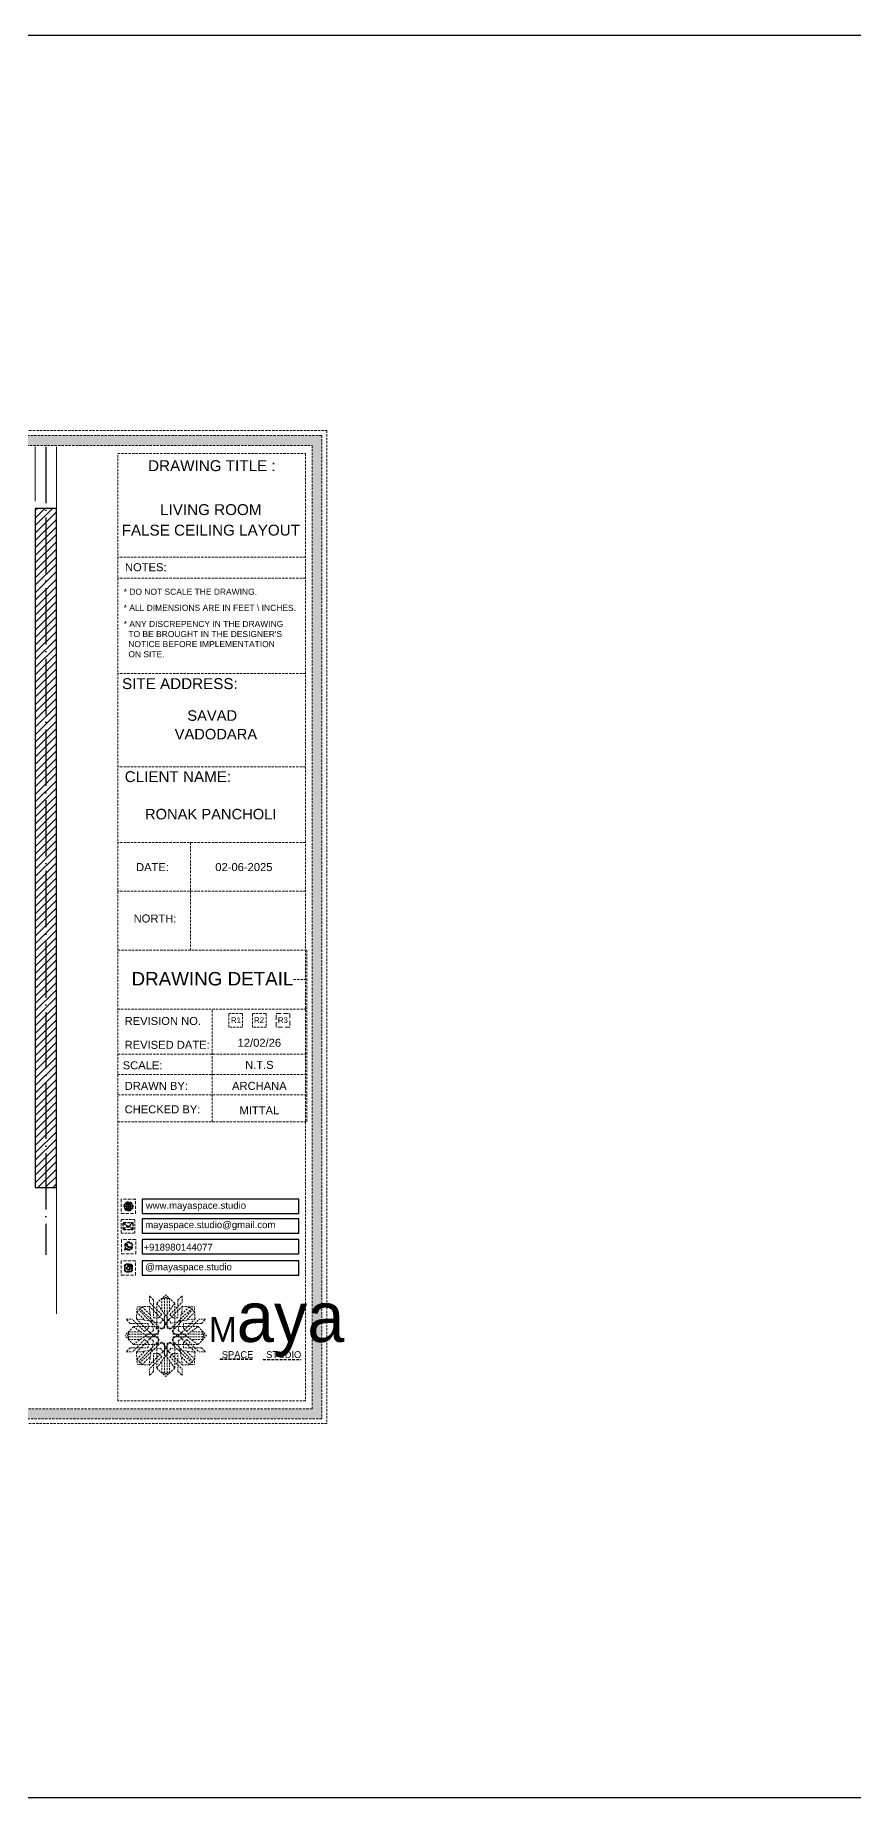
# Model space of a CAD drawing. Header units: millimetres. Extents: x 35877 to 3066687, y -650199 to -40525.
# Drawn here: x 148676 to 149025, y -180805 to -180054 of the extents above; entities that cross this region are included whole.
import ezdxf
from ezdxf.enums import TextEntityAlignment as Align

# ---------------------------------------------------------------- set-up
doc = ezdxf.new("R2010")
doc.units = ezdxf.units.MM
doc.header["$MEASUREMENT"] = 0
doc.linetypes.add('ACAD_ISO04W100', pattern=[30, 24, -3, 0, -3])
doc.linetypes.add('DASHEDX2', pattern=[1.5, 1, -0.5])
for name, color, linetype, lineweight in [('Dimension', 10, 'DASHEDX2', 20), ('FURNITURE', 32, 'Continuous', 9), ('GROUND FLOOR', 7, 'Continuous', 9), ('GROUND FLOOR  ( HATCH )', 251, 'Continuous', 9), ('NAME PLATE', 7, 'Continuous', 25), ('X_PLOT', 1, 'Continuous', 9)]:
    doc.layers.add(name, color=color, linetype=linetype, lineweight=lineweight)
doc.styles.add('Arial', font='arial.ttf')
doc.styles.get("Standard").update_dxf_attribs({"font": 'arial.ttf', "height": 6})

# ---------------------------------------------------------------- blocks, each defined once
blk = doc.blocks.new('FSFSF')
at = {"color": 42, "lineweight": 5, "true_color": 0xe0ac11}
for p, q in [((28600.03, 143.51), (28600.03, 140.16)), ((28602.15, 141.41), (28600.03, 143.51)), ((28606.47, 133.76), (28600.03, 140.16)), ((28602.15, 141.41), (28602.15, 131.95)), ((28603.86, 139.69), (28608.58, 144.08)), ((28603.86, 126.58), (28603.86, 139.69)), ((28603.86, 139.69), (28608.58, 133.02)), ((28607.9, 142.22), (28606.58, 142.22)), ((28606.58, 142.22), (28606.58, 135.84)), ((28607.9, 142.22), (28608.58, 142.85)), ((28607.9, 142.22), (28607.9, 126.58)), ((28613.31, 139.69), (28608.58, 144.08)), ((28609.27, 142.22), (28608.59, 142.85)), ((28613.31, 139.69), (28608.59, 133.02)), ((28609.27, 142.22), (28609.27, 126.58)), ((28609.27, 142.22), (28610.59, 142.22)), ((28610.59, 142.22), (28610.59, 135.84)), ((28610.7, 133.76), (28617.14, 140.16)), ((28613.31, 126.58), (28613.31, 139.69)), ((28615.02, 141.41), (28617.14, 143.51)), ((28615.02, 141.41), (28615.02, 131.95)), ((28617.14, 143.51), (28617.14, 140.16)), ((28587.73, 131.22), (28591.08, 131.22)), ((28589.84, 129.1), (28587.73, 131.22)), ((28597.49, 124.78), (28591.08, 131.22)), ((28593.19, 131.45), (28593.54, 137.71)), ((28593.19, 131.45), (28601.69, 122.67)), ((28601.25, 130.22), (28593.19, 131.45)), ((28593.39, 135), (28594.56, 136.12)), ((28593.39, 135), (28597.6, 130.78)), ((28599.8, 138.06), (28593.54, 137.71)), ((28595.12, 136.69), (28594.53, 136.69)), ((28594.56, 136.12), (28594.56, 136.71)), ((28605.17, 124.98), (28594.56, 136.12)), ((28596.24, 137.86), (28595.12, 136.69)), ((28606.27, 126.08), (28595.12, 136.69)), ((28596.24, 137.86), (28600.47, 133.65)), ((28601.03, 130), (28599.8, 138.06)), ((28599.8, 138.05), (28608.58, 129.56)), ((28605.86, 129.18), (28601.03, 130)), ((28602.07, 125.39), (28601.25, 130.22)), ((28604.75, 131.95), (28602.15, 131.95)), ((28606.47, 133.76), (28604.75, 131.95)), ((28605.86, 129.18), (28608.58, 133.02)), ((28617.37, 138.05), (28608.59, 129.56)), ((28611.31, 129.18), (28608.59, 133.02)), ((28610.7, 133.76), (28612.42, 131.95)), ((28610.9, 126.08), (28622.05, 136.69)), ((28611.31, 129.18), (28616.14, 130)), ((28612.02, 124.98), (28622.62, 136.12)), ((28612.42, 131.95), (28615.02, 131.95)), ((28615.12, 125.39), (28615.94, 130.22)), ((28623.99, 131.45), (28615.5, 122.67)), ((28615.94, 130.22), (28624, 131.45)), ((28616.14, 130), (28617.37, 138.06)), ((28620.93, 137.86), (28616.7, 133.65)), ((28617.37, 138.06), (28623.63, 137.71)), ((28623.8, 135), (28619.59, 130.78)), ((28619.7, 124.78), (28626.1, 131.22)), ((28620.93, 137.86), (28622.05, 136.69)), ((28622.05, 136.69), (28622.64, 136.69)), ((28622.62, 136.12), (28622.62, 136.71)), ((28623.8, 135), (28622.62, 136.12)), ((28624, 131.45), (28623.65, 137.71)), ((28629.45, 131.22), (28626.1, 131.22)), ((28627.34, 129.1), (28629.45, 131.22)), ((28591.56, 127.39), (28587.17, 122.66)), ((28591.56, 117.94), (28587.17, 122.66)), ((28589.03, 123.35), (28588.4, 122.67)), ((28589.03, 121.98), (28588.4, 122.65)), ((28589.03, 123.35), (28589.03, 124.67)), ((28589.03, 124.67), (28595.4, 124.67)), ((28589.03, 123.35), (28604.66, 123.35)), ((28589.03, 121.98), (28604.66, 121.98)), ((28589.03, 121.98), (28589.03, 120.66)), ((28589.03, 120.66), (28595.4, 120.66)), ((28589.84, 129.1), (28599.29, 129.1)), ((28597.49, 120.54), (28591.08, 114.11)), ((28604.66, 127.39), (28591.56, 127.39)), ((28591.56, 127.39), (28598.23, 122.67)), ((28591.56, 117.94), (28598.23, 122.65)), ((28593.19, 113.88), (28601.69, 122.65)), ((28597.49, 124.78), (28599.29, 126.5)), ((28597.49, 120.54), (28599.29, 118.83)), ((28602.07, 125.39), (28598.23, 122.67)), ((28602.07, 119.94), (28598.23, 122.65)), ((28599.29, 126.5), (28599.29, 129.1)), ((28602.33, 123.35), (28601.69, 122.67)), ((28602.33, 121.98), (28601.69, 122.65)), ((28602.33, 123.35), (28602.97, 122.67)), ((28602.33, 121.98), (28602.97, 122.65)), ((28605.17, 124.98), (28602.97, 122.67)), ((28605.17, 120.35), (28602.97, 122.65)), ((28603.68, 126.54), (28603.68, 127.39)), ((28604.66, 126.54), (28603.68, 126.54)), ((28604.71, 127.57), (28603.86, 127.57)), ((28607.9, 126.58), (28603.86, 126.58)), ((28604.66, 123.35), (28604.66, 127.39)), ((28604.66, 121.98), (28604.66, 117.94)), ((28604.7, 126.58), (28604.71, 127.57)), ((28606.27, 126.08), (28608.58, 128.27)), ((28607.9, 128.92), (28608.58, 129.56)), ((28607.9, 128.92), (28608.58, 128.27)), ((28609.27, 128.92), (28608.59, 129.56)), ((28609.27, 128.92), (28608.59, 128.27)), ((28610.9, 126.08), (28608.59, 128.27)), ((28609.27, 126.58), (28613.31, 126.58)), ((28612.02, 124.98), (28614.21, 122.67)), ((28612.02, 120.35), (28614.21, 122.65)), ((28612.46, 126.58), (28612.46, 127.57)), ((28612.46, 127.57), (28613.31, 127.57)), ((28612.52, 123.35), (28612.52, 127.39)), ((28612.52, 127.39), (28625.63, 127.39)), ((28612.52, 126.54), (28613.51, 126.54)), ((28628.16, 123.35), (28612.52, 123.35)), ((28612.52, 121.98), (28612.52, 117.94)), ((28628.16, 121.98), (28612.52, 121.98)), ((28613.51, 126.54), (28613.51, 127.39)), ((28614.85, 123.35), (28614.21, 122.67)), ((28614.85, 121.98), (28614.21, 122.65)), ((28614.85, 123.35), (28615.5, 122.67)), ((28614.85, 121.98), (28615.5, 122.65)), ((28615.12, 125.39), (28618.96, 122.67)), ((28615.12, 119.94), (28618.96, 122.65)), ((28623.99, 113.88), (28615.5, 122.65)), ((28627.34, 129.1), (28617.89, 129.1)), ((28617.89, 126.5), (28617.89, 129.1)), ((28619.7, 124.78), (28617.89, 126.5)), ((28619.7, 120.54), (28617.89, 118.83)), ((28625.63, 127.39), (28618.96, 122.67)), ((28625.63, 117.94), (28618.96, 122.65)), ((28619.7, 120.54), (28626.1, 114.11)), ((28628.16, 124.67), (28621.78, 124.67)), ((28628.16, 120.66), (28621.78, 120.66)), ((28625.63, 127.39), (28630.02, 122.66)), ((28625.63, 117.94), (28630.02, 122.66)), ((28628.16, 123.35), (28628.16, 124.67)), ((28628.16, 123.35), (28628.78, 122.67)), ((28628.16, 121.98), (28628.78, 122.65)), ((28628.16, 121.98), (28628.16, 120.66)), ((28589.84, 116.23), (28587.73, 114.11)), ((28587.73, 114.11), (28591.08, 114.11)), ((28589.84, 116.23), (28599.29, 116.23)), ((28604.66, 117.94), (28591.56, 117.94)), ((28601.25, 115.1), (28593.19, 113.87)), ((28593.19, 113.87), (28593.54, 107.62)), ((28593.39, 110.32), (28597.6, 114.55)), ((28605.17, 120.35), (28594.56, 109.2)), ((28606.27, 119.15), (28595.12, 108.54)), ((28596.24, 107.37), (28600.47, 111.58)), ((28599.29, 118.83), (28599.29, 116.23)), ((28599.8, 107.17), (28608.58, 115.67)), ((28601.03, 115.23), (28599.8, 107.17)), ((28606.47, 111.47), (28600.03, 105.07)), ((28605.86, 116.05), (28601.03, 115.23)), ((28602.07, 119.94), (28601.25, 115.1)), ((28602.15, 103.82), (28602.15, 113.27)), ((28604.75, 113.27), (28602.15, 113.27)), ((28604.66, 118.78), (28603.68, 118.78)), ((28603.68, 118.78), (28603.68, 117.94)), ((28607.9, 118.65), (28603.86, 118.65)), ((28603.86, 118.65), (28603.86, 105.54)), ((28604.71, 117.66), (28603.86, 117.66)), ((28603.86, 105.54), (28608.58, 112.21)), ((28604.7, 118.65), (28604.71, 117.66)), ((28606.47, 111.47), (28604.75, 113.27)), ((28605.86, 116.05), (28608.58, 112.21)), ((28606.27, 119.15), (28608.58, 116.96)), ((28607.9, 103.01), (28607.9, 118.65)), ((28607.9, 116.31), (28608.58, 116.96)), ((28607.9, 116.31), (28608.58, 115.67)), ((28610.9, 119.15), (28608.59, 116.96)), ((28609.27, 116.31), (28608.59, 116.96)), ((28609.27, 116.31), (28608.59, 115.67)), ((28611.31, 116.05), (28608.59, 112.21)), ((28617.37, 107.17), (28608.59, 115.67)), ((28613.31, 105.54), (28608.59, 112.21)), ((28609.27, 118.65), (28613.31, 118.65)), ((28609.27, 103.01), (28609.27, 118.65)), ((28610.7, 111.47), (28612.42, 113.27)), ((28610.7, 111.47), (28617.14, 105.07)), ((28610.9, 119.15), (28622.05, 108.54)), ((28611.31, 116.05), (28616.14, 115.23)), ((28612.02, 120.35), (28622.62, 109.2)), ((28612.42, 113.27), (28615.02, 113.27)), ((28612.46, 118.65), (28612.46, 117.66)), ((28612.46, 117.66), (28613.31, 117.66)), ((28612.52, 118.78), (28613.51, 118.78)), ((28612.52, 117.94), (28625.63, 117.94)), ((28613.31, 118.65), (28613.31, 105.54)), ((28613.51, 118.78), (28613.51, 117.94)), ((28615.02, 103.82), (28615.02, 113.27)), ((28615.12, 119.94), (28615.94, 115.1)), ((28615.94, 115.1), (28624, 113.87)), ((28616.14, 115.23), (28617.37, 107.17)), ((28620.93, 107.37), (28616.7, 111.58)), ((28617.89, 118.83), (28617.89, 116.23)), ((28627.34, 116.23), (28617.89, 116.23)), ((28623.8, 110.32), (28619.59, 114.55)), ((28624, 113.87), (28623.65, 107.62)), ((28629.45, 114.11), (28626.1, 114.11)), ((28627.34, 116.23), (28629.45, 114.11)), ((28593.39, 110.32), (28594.56, 109.2)), ((28599.8, 107.17), (28593.54, 107.52)), ((28595.12, 108.54), (28594.53, 108.54)), ((28594.56, 109.2), (28594.56, 108.61)), ((28596.24, 107.37), (28595.12, 108.54)), ((28600.03, 101.71), (28600.03, 105.07)), ((28602.15, 103.82), (28600.03, 101.71)), ((28603.86, 105.54), (28608.58, 101.15)), ((28606.58, 103.01), (28606.58, 109.38)), ((28607.9, 103.01), (28606.58, 103.01)), ((28607.9, 103.01), (28608.58, 102.38)), ((28613.31, 105.54), (28608.58, 101.15)), ((28609.27, 103.01), (28608.59, 102.38)), ((28609.27, 103.01), (28610.59, 103.01)), ((28610.59, 103.01), (28610.59, 109.38)), ((28615.02, 103.82), (28617.14, 101.71)), ((28617.14, 101.71), (28617.14, 105.07)), ((28617.37, 107.17), (28623.63, 107.52)), ((28620.93, 107.37), (28622.05, 108.54)), ((28622.05, 108.54), (28622.64, 108.54)), ((28623.8, 110.32), (28622.62, 109.2)), ((28622.62, 109.2), (28622.62, 108.61))]:
    blk.add_line(p, q, dxfattribs=at)
blk = doc.blocks.new('hgwg')
at = {"layer": 'Dimension', "true_color": 0xd39e00}
h = blk.add_hatch(color=42, dxfattribs=at)
h.dxf.hatch_style = 1
h.paths.add_polyline_path([(27505.71, 45.05), (27494.27, 45.05), (27494.27, 44.9), (27505.71, 44.9)])
h = blk.add_hatch(color=42, dxfattribs=at)
h.dxf.hatch_style = 1
h.paths.add_polyline_path([(27523.3, 44.9), (27509.68, 44.9), (27509.68, 44.75), (27523.3, 44.75)])
at = {"layer": 'Dimension', "color": 42, "true_color": 0xd39e00}
for p, q in [((27494.27, 45.05), (27505.71, 45.05)), ((27494.27, 44.9), (27494.27, 45.05)), ((27494.27, 44.9), (27505.71, 44.9)), ((27505.71, 45.05), (27505.71, 44.9)), ((27509.68, 44.9), (27523.3, 44.9)), ((27509.68, 44.9), (27509.68, 44.75)), ((27509.68, 44.75), (27523.3, 44.75)), ((27523.3, 44.75), (27523.3, 44.9))]:
    blk.add_line(p, q, dxfattribs=at)
at = {"layer": 'Dimension', "color": 42, "true_color": 0xd39e00, "attachment_point": 1}
for s, width, insert, char_height in [('{\\fCinzel|b0|i0|c0|p2;\\H1.5x;M\\fAmsterdam One|b0|i0|c0|p2;\\H2x;aya}', 85.3277, (27490.17, 69.17), 6), ('{\\fCinzel|b0|i0|c0|p0;SPACE     STUDIO}', 66.129, (27494.83, 47.86), 2.5)]:
    blk.add_mtext_dynamic_manual_height_columns(s, width=width, gutter_width=30, heights=[0], dxfattribs=dict(at, insert=insert, char_height=char_height))
blk = doc.blocks.new('aggerg')
at = {"layer": 'Dimension', "color": 42, "true_color": 0xd39e00}
blk.add_lwpolyline([(-1.41, 1.41), (1.41, 1.41), (1.41, -1.41), (-1.41, -1.41)], close=True, dxfattribs=at)
at = {"layer": 'NAME PLATE', "lineweight": 0, "insert": (-0.03, 0.62), "char_height": 1.151, "width": 2.2458, "attachment_point": 2, "style": 'Arial'}
blk.add_mtext('R3', dxfattribs=at)
blk = doc.blocks.new('QEGW4TG')
at = {"layer": 'Dimension', "true_color": 0x000000}
h = blk.add_hatch(color=18, dxfattribs=at)
h.dxf.hatch_style = 1
h.paths.add_polyline_path([(2.69, 1.93, 0.170513), (2.95, 1.97, 0.190337), (3.11, 2.18, 0.316231), (3.07, 2.28), (2.79, 2.37, 0.273721), (2.69, 2.34, 0.040749), (2.63, 2.27, -0.441282), (2.53, 2.25, -0.11828), (2.06, 2.64, -0.441282), (2.07, 2.74, 0.040749), (2.13, 2.81, 0.290083), (2.14, 2.92), (2.01, 3.18, 0.316231), (1.91, 3.2, 0.190337), (1.73, 3, 0.170513), (1.72, 2.74, 0.252784)], flags=0)
h.paths.add_polyline_path([(1.19, 1.98), (1.03, 1.3, 0.550912), (1.11, 1.23), (1.75, 1.39, 6.344125)])
h.paths.add_polyline_path([(1.81, 1.7), (1.4, 1.6), (1.5, 2.03, -9.071339)], flags=16)
h.paths.add_polyline_path([(3.11, 2.16, -0.17811), (2.95, 1.97, -0.170513), (2.69, 1.93, -0.252784), (1.72, 2.74, -0.170513), (1.73, 3, -0.17811), (1.89, 3.19, -0.370089), (2.01, 3.18), (2.14, 2.92, -0.307185), (2.13, 2.8, -0.041087), (2.06, 2.73, 0.321676), (2.05, 2.65, 0.126524), (2.55, 2.24, 0.312216), (2.62, 2.26, -0.041087), (2.68, 2.34, -0.290673), (2.79, 2.37), (3.07, 2.28, -0.370089)], flags=0)
h = blk.add_hatch(color=18, dxfattribs=at)
h.dxf.hatch_style = 1
h.paths.add_polyline_path([(2.79, 2.37, 0.273721), (2.69, 2.34, 0.040749), (2.63, 2.27, -0.441282), (2.53, 2.25, -0.11828), (2.06, 2.64, -0.441282), (2.07, 2.74, 0.040749), (2.13, 2.81, 0.290083), (2.14, 2.92), (2.01, 3.18, 0.316231), (1.91, 3.2, 0.190337), (1.73, 3, 0.170513), (1.72, 2.74, 0.252784), (2.69, 1.93, 0.170513), (2.95, 1.97, 0.190337), (3.11, 2.18, 0.316231), (3.07, 2.28)])
for p, q in [((1.19, 1.98), (1.03, 1.3)), ((1.1, 1.23), (1.75, 1.39)), ((1.5, 2.03), (1.4, 1.6)), ((1.4, 1.6), (1.81, 1.7)), ((2.01, 3.18), (2.14, 2.92)), ((3.07, 2.28), (2.8, 2.36))]:
    blk.add_line(p, q)
blk.add_lwpolyline([(0, 0), (4.68, 0), (4.68, 4.68), (0, 4.68)], close=True)
for centre, radius, start, end in [((1.09, 1.29), 0.0598, 164.84831, 282.14582), ((2.39, 2.56), 1.34, 241.47269, 205.64225), ((2.39, 2.56), 1.04, 235.99618, 210.83325), ((2.09, 2.87), 0.39, 159.7007, 198.40719), ((2.96, 3.23), 1.33, 201.42182, 258.16694), ((2.07, 2.87), 0.364, 118.96853, 159.36483), ((1.94, 3.12), 0.0896, 41.89846, 123.13436), ((2.11, 2.68), 0.066, 135.99317, 224.88915), ((1.67, 3.16), 0.586, 312.46169, 321.87278), ((3.12, 3.42), 1.31, 216.54555, 243.52792), ((2.05, 2.87), 0.104, 320.39235, 28.69706), ((2.57, 2.3), 0.066, 234.24815, 323.14414), ((3.11, 1.94), 0.586, 137.26453, 146.67562), ((2.76, 2.27), 0.104, 70.44024, 138.74495), ((2.75, 2.31), 0.39, 260.73011, 299.43661), ((2.76, 2.29), 0.364, 299.77248, 340.16878), ((3.03, 2.2), 0.0896, 336.00294, 57.23884)]:
    blk.add_arc(centre, radius, start, end)
blk = doc.blocks.new('ASGERG')
at = {"layer": 'Dimension', "true_color": 0x000000}
h = blk.add_hatch(color=18, dxfattribs=at)
h.dxf.hatch_style = 1
h.paths.add_polyline_path([(0.99, 1.7, 0.353872), (1.69, 1.03), (2.96, 1.03, 0.353872), (3.66, 1.7), (3.66, 2.99, 0.353872), (2.96, 3.67), (1.69, 3.67, 0.353872), (0.99, 2.99)])
h.paths.add_polyline_path([(1.27, 2.97, -0.353872), (1.72, 3.4), (2.94, 3.4, -0.353872), (3.38, 2.97), (3.38, 1.72, -0.353872), (2.94, 1.3), (1.72, 1.3, -0.353872), (1.27, 1.72)], flags=16)
h.paths.add_polyline_path([(3.02, 2.35, -1), (1.64, 2.35, -1)], flags=0)
h.paths.add_polyline_path([(2.74, 2.35, -1), (1.92, 2.35, -1)], flags=0)
h.paths.add_polyline_path([(2.86, 3.02, -1), (3.19, 3.02, -1)], flags=0)
h.paths.add_polyline_path([(1.64, 2.35, 1), (3.02, 2.35, 1)], flags=0)
h = blk.add_hatch(color=18, dxfattribs=at)
h.dxf.hatch_style = 1
h.paths.add_polyline_path([(1.64, 2.35, 1), (3.02, 2.35, 1)])
h.paths.add_polyline_path([(2.74, 2.35, -1), (1.92, 2.35, -1)], flags=16)
h = blk.add_hatch(color=18, dxfattribs=at)
h.dxf.hatch_style = 1
h.paths.add_polyline_path([(3.19, 3.02, 1), (2.86, 3.02, 1)])
for p, q in [((0.99, 2.99), (0.99, 1.7)), ((1.27, 2.97), (1.27, 1.72)), ((1.69, 3.67), (2.96, 3.67)), ((1.69, 1.03), (2.96, 1.03)), ((2.94, 3.4), (1.72, 3.4)), ((2.94, 1.3), (1.72, 1.3)), ((3.38, 2.97), (3.38, 1.72)), ((3.66, 2.99), (3.66, 1.7))]:
    blk.add_line(p, q)
blk.add_lwpolyline([(0, 0), (4.68, 0), (4.68, 4.68), (0, 4.68)], close=True)
for centre, radius in [((2.33, 2.35), 0.694), ((2.33, 2.35), 0.414), ((3.02, 3.02), 0.168)]:
    blk.add_circle(centre, radius)
for centre, radius, start, end in [((1.76, 2.89), 0.778, 94.86305, 172.81274), ((1.76, 1.8), 0.778, 187.18726, 265.13695), ((1.76, 2.91), 0.491, 94.86305, 172.81274), ((1.76, 1.78), 0.491, 187.18726, 265.13695), ((2.9, 2.91), 0.491, 7.18726, 85.13695), ((2.9, 1.78), 0.491, 274.86305, 352.81274), ((2.89, 2.89), 0.778, 7.18726, 85.13695), ((2.89, 1.8), 0.778, 274.86305, 352.81274)]:
    blk.add_arc(centre, radius, start, end)
blk = doc.blocks.new('DTGWEGEARG')
at = {"layer": 'Dimension', "true_color": 0x000000}
h = blk.add_hatch(color=18, dxfattribs=at)
h.dxf.hatch_style = 1
h.paths.add_polyline_path([(3.83, 2.34, 1), (0.85, 2.34, 1)])
h.paths.add_polyline_path([(2.51, 1.01, 0.105795), (2.96, 1.58, -0.055205), (3.3, 1.41, -0.169822)], flags=16)
h.paths.add_polyline_path([(2.41, 1.12), (2.41, 1.69, -0.058279), (2.81, 1.63, -0.103353)], flags=16)
h.paths.add_polyline_path([(2.26, 1.13, -0.101741), (1.87, 1.63, -0.057171), (2.26, 1.69)], flags=16)
h.paths.add_polyline_path([(2.17, 1.01, -0.169822), (1.38, 1.41, -0.055205), (1.72, 1.58, 0.105795)], flags=16)
h.paths.add_polyline_path([(3.02, 1.72, 0.081336), (3.13, 2.27), (3.68, 2.27, -0.152069), (3.4, 1.52, 0.05687)], flags=16)
h.paths.add_polyline_path([(2.87, 1.77, 0.061945), (2.41, 1.84), (2.41, 2.27), (2.98, 2.27, -0.081344)], flags=16)
h.paths.add_polyline_path([(2.26, 1.84, 0.060923), (1.8, 1.77, -0.081344), (1.7, 2.27), (2.26, 2.27)], flags=16)
h.paths.add_polyline_path([(1.66, 1.72, 0.05687), (1.28, 1.52, -0.152069), (1, 2.27), (1.55, 2.27, 0.081336)], flags=16)
h.paths.add_polyline_path([(2.41, 2.42), (2.41, 2.83, 0.061945), (2.87, 2.91, -0.080009), (2.98, 2.42)], flags=16)
h.paths.add_polyline_path([(3.13, 2.42, 0.080116), (3.02, 2.96, 0.05687), (3.4, 3.16, 0.028258), (3.3, 3.27, -0.055205), (2.96, 3.1, 0.105795), (2.51, 3.67, -0.36029), (3.68, 2.42)], flags=16)
h.paths.add_polyline_path([(2.26, 2.42), (1.7, 2.42, -0.080009), (1.8, 2.91, 0.060923), (2.26, 2.84)], flags=16)
h.paths.add_polyline_path([(1.55, 2.42), (1, 2.42, -0.150466), (1.28, 3.16, 0.05687), (1.66, 2.96, 0.080116)], flags=16)
h.paths.add_polyline_path([(2.41, 2.98), (2.41, 3.56, -0.103353), (2.81, 3.05, -0.058279)], flags=16)
h.paths.add_polyline_path([(2.26, 2.99, -0.057171), (1.87, 3.05, -0.101741), (2.26, 3.55)], flags=16)
h.paths.add_polyline_path([(1.72, 3.1, -0.055205), (1.38, 3.27, -0.169822), (2.17, 3.67, 0.105795)], flags=16)
blk.add_lwpolyline([(0, 0), (4.68, 0), (4.68, 4.68), (0, 4.68)], close=True)
at = {"layer": 'Dimension', "color": 18, "true_color": 0x000000}
for p, q in [((1, 2.42), (1.55, 2.42)), ((1, 2.27), (1.55, 2.27)), ((1.7, 2.42), (2.26, 2.42)), ((1.7, 2.27), (2.26, 2.27)), ((2.26, 3.55), (2.26, 2.99)), ((2.26, 2.84), (2.26, 2.42)), ((2.26, 2.27), (2.26, 1.84)), ((2.26, 1.69), (2.26, 1.13)), ((2.41, 3.56), (2.41, 2.98)), ((2.41, 2.83), (2.41, 2.42)), ((2.41, 2.42), (2.98, 2.42)), ((2.41, 2.27), (2.98, 2.27)), ((2.41, 2.27), (2.41, 1.84)), ((2.41, 1.69), (2.41, 1.12)), ((3.13, 2.42), (3.68, 2.42)), ((3.13, 2.27), (3.68, 2.27))]:
    blk.add_line(p, q, dxfattribs=at)
blk.add_circle((2.34, 2.34), 1.49, dxfattribs=at)
for centre, radius, start, end in [((2.34, 2.34), 1.34, 142.38188, 176.60928), ((2.34, 2.34), 1.34, 183.03147, 217.61812), ((2.34, 4.74), 1.9, 236.13994, 249.15951), ((2.34, -0.06), 1.9, 110.84049, 123.86006), ((2.34, 2.34), 1.34, 97.35489, 135.90733), ((2.34, 4.74), 1.75, 236.74173, 249.38105), ((2.34, -0.06), 1.75, 110.61895, 123.25827), ((2.34, 2.34), 1.34, 224.09267, 262.64511), ((3.28, 2.34), 1.73, 159.05674, 177.37895), ((3.28, 2.34), 1.73, 182.34346, 200.94326), ((3.28, 2.34), 1.58, 158.83251, 177.13018), ((3.28, 2.34), 1.58, 182.56584, 201.16749), ((3.28, 2.34), 1.73, 129.93011, 154.08674), ((3.28, 2.34), 1.73, 205.91326, 230.06989), ((2.34, 4.74), 1.9, 253.67992, 267.62529), ((2.34, -0.06), 1.9, 92.37471, 106.32008), ((3.28, 2.34), 1.58, 130.10725, 153.34459), ((2.34, 4.74), 1.75, 254.33365, 267.42202), ((2.34, -0.06), 1.75, 92.57798, 105.66635), ((3.28, 2.34), 1.58, 206.65541, 229.89275), ((1.4, 2.34), 1.58, 26.65541, 50.25843), ((2.34, 4.74), 1.75, 272.32478, 285.66635), ((2.34, 4.74), 1.9, 272.1415, 286.32008), ((2.34, -0.06), 1.9, 73.67992, 87.8585), ((2.34, -0.06), 1.75, 74.33365, 87.67522), ((1.4, 2.34), 1.58, 309.74157, 333.34459), ((2.34, 2.34), 1.34, 3.39072, 82.64511), ((1.4, 2.34), 1.73, 25.91326, 50.06989), ((1.4, 2.34), 1.73, 309.93011, 334.08674), ((2.34, 2.34), 1.34, 277.35489, 315.90733), ((1.4, 2.34), 1.58, 2.86982, 21.16749), ((1.4, 2.34), 1.58, 338.83251, 357.43416), ((2.34, 4.74), 1.75, 290.61895, 303.25827), ((2.34, -0.06), 1.75, 56.74173, 69.38105), ((2.34, 4.74), 1.9, 290.84049, 303.86006), ((1.4, 2.34), 1.73, 2.62105, 20.94326), ((1.4, 2.34), 1.73, 339.05674, 357.65654), ((2.34, -0.06), 1.9, 56.13994, 69.15951), ((2.34, 2.34), 1.34, 322.38188, 356.96853)]:
    blk.add_arc(centre, radius, start, end, dxfattribs=at)

msp = doc.modelspace()

# ---------------------------------------------------------------- hatches: boundary and pattern name
at = {"layer": 'Dimension', "true_color": 0xd39e00, "transparency": 33554687}
h = msp.add_hatch(color=42, dxfattribs=at)
h.paths.add_polyline_path([(148202.995, -180643.12), (148798.171, -180643.12), (148798.171, -180224.19), (148202.995, -180224.19)])
h.paths.add_polyline_path([(148207.172, -180638.943), (148793.994, -180638.943), (148793.994, -180228.367), (148207.172, -180228.367)], flags=16)
at = {"layer": 'Dimension', "true_color": 0x000000, "transparency": 33554687}
h = msp.add_hatch(color=18, dxfattribs=at)
h.dxf.hatch_style = 1
h.paths.add_polyline_path([(148717.266, -180562.64, 0.4142136), (148717.71, -180562.196), (148717.71, -180559.979, 0.4142136), (148717.266, -180559.535), (148713.743, -180559.535, 0.4142136), (148713.299, -180559.979), (148713.299, -180562.196, 0.4142136), (148713.743, -180562.64)])
h.paths.add_polyline_path([(148715.831, -180561.303), (148717.462, -180562.392, -0.1989124), (148717.266, -180562.473), (148713.743, -180562.473, -0.1989124), (148713.547, -180562.392), (148715.177, -180561.303), (148715.504, -180561.609)], flags=16)
h.paths.add_polyline_path([(148715.504, -180561.382), (148713.711, -180559.703, -0.0287833), (148713.743, -180559.701), (148717.266, -180559.701, -0.0287833), (148717.298, -180559.703)], flags=16)
h.paths.add_polyline_path([(148715.956, -180561.187), (148717.459, -180559.78, -0.2024819), (148717.543, -180559.979), (148717.543, -180562.196, -0.043076), (148717.539, -180562.244)], flags=16)
h.paths.add_polyline_path([(148715.053, -180561.187), (148713.469, -180562.244, -0.043076), (148713.465, -180562.196), (148713.465, -180559.979, -0.2024819), (148713.549, -180559.78)], flags=16)
at = {"layer": 'GROUND FLOOR  ( HATCH )', "transparency": 33554687}
h = msp.add_hatch(dxfattribs=at)
h.set_pattern_fill('ANSI31', color=6, scale=18, style=0)
h.set_pattern_definition([(45, (32144.2484, -17925.4715), (-1.590990258, 1.590990258), [])])
h.paths.add_polyline_path([(148684.934, -180255.215), (148675.934, -180255.215), (148675.934, -180544.646), (148684.934, -180544.646)])

# ---------------------------------------------------------------- linework, layer by layer
at = {"color": 18, "true_color": 0x000000, "transparency": 33554687, "elevation": 0.352}
for points in [[(148721.546, -180555.693), (148788.235, -180555.693), (148788.235, -180549.598), (148721.546, -180549.598)], [(148721.546, -180564.012), (148788.235, -180564.012), (148788.235, -180557.917), (148721.546, -180557.917)], [(148721.577, -180572.886), (148788.235, -180572.886), (148788.235, -180566.791), (148721.577, -180566.791)], [(148721.546, -180581.972), (148788.235, -180581.972), (148788.235, -180575.877), (148721.546, -180575.877)]]:
    msp.add_lwpolyline(points, close=True, dxfattribs=at)
at = {"layer": 'Dimension', "color": 42, "true_color": 0xd39e00, "transparency": 33554687}
for p, q in [((148791.166, -180275.995, 0.352), (148711.192, -180275.995, 0.352)), ((148791.166, -180285.005, 0.352), (148711.192, -180285.005, 0.352)), ((148791.166, -180325.651, 0.352), (148711.192, -180325.651, 0.352)), ((148791.166, -180365.292, 0.352), (148711.192, -180365.292, 0.352)), ((148791.166, -180397.592, 0.352), (148711.192, -180397.592, 0.352)), ((148742.135, -180397.592, 0.352), (148742.135, -180443.504, 0.352)), ((148791.166, -180418.374, 0.352), (148711.192, -180418.374, 0.352)), ((148791.651, -180443.504, 0.352), (148710.945, -180443.504, 0.352)), ((148791.651, -180443.504, 0.352), (148791.651, -180516.603, 0.352)), ((148786.084, -180456.036, 0.352), (148791.651, -180456.036, 0.352)), ((148710.945, -180468.567, 0.352), (148791.651, -180468.567, 0.352)), ((148751.298, -180516.603, 0.352), (148751.298, -180468.567, 0.352)), ((148791.651, -180487.781, 0.352), (148710.945, -180487.781, 0.352)), ((148791.651, -180496.435, 0.352), (148710.945, -180496.435, 0.352)), ((148791.651, -180505.088, 0.352), (148710.945, -180505.088, 0.352)), ((148710.945, -180516.603, 0.352), (148791.651, -180516.603, 0.352))]:
    msp.add_line(p, q, dxfattribs=at)
at = {"layer": 'Dimension', "color": 18, "true_color": 0x000000, "transparency": 33554687}
for p, q in [((148713.299, -180559.979, 0.352), (148713.299, -180562.196, 0.352)), ((148713.465, -180559.979, 0.352), (148713.465, -180562.196, 0.352)), ((148713.469, -180562.244, 0.352), (148715.053, -180561.187, 0.352)), ((148713.547, -180562.392, 0.352), (148715.177, -180561.303, 0.352)), ((148713.549, -180559.78, 0.352), (148715.053, -180561.187, 0.352)), ((148713.711, -180559.703, 0.352), (148715.504, -180561.382, 0.352)), ((148713.743, -180559.535, 0.352), (148717.266, -180559.535, 0.352)), ((148713.743, -180559.701, 0.352), (148717.266, -180559.701, 0.352)), ((148713.743, -180562.473, 0.352), (148717.266, -180562.473, 0.352)), ((148713.743, -180562.64, 0.352), (148717.266, -180562.64, 0.352)), ((148715.177, -180561.303, 0.352), (148715.504, -180561.609, 0.352)), ((148715.504, -180561.382, 0.352), (148717.298, -180559.703, 0.352)), ((148715.504, -180561.609, 0.352), (148715.831, -180561.303, 0.352)), ((148717.462, -180562.392, 0.352), (148715.831, -180561.303, 0.352)), ((148715.956, -180561.187, 0.352), (148717.459, -180559.78, 0.352)), ((148717.539, -180562.244, 0.352), (148715.956, -180561.187, 0.352)), ((148717.543, -180559.979, 0.352), (148717.543, -180562.196, 0.352)), ((148717.71, -180559.979, 0.352), (148717.71, -180562.196, 0.352))]:
    msp.add_line(p, q, dxfattribs=at)
at = {"layer": 'Dimension', "color": 42, "true_color": 0xd39e00, "transparency": 33554687, "elevation": 0.352}
for points in [[(148200.907, -180222.102), (148800.26, -180222.102), (148800.26, -180645.208), (148200.907, -180645.208)], [(148202.995, -180224.19), (148798.171, -180224.19), (148798.171, -180643.12), (148202.995, -180643.12)], [(148207.172, -180228.367), (148793.994, -180228.367), (148793.994, -180638.943), (148207.172, -180638.943)], [(148711.192, -180635.505), (148711.192, -180231.805), (148791.166, -180231.805), (148791.166, -180635.505)], [(148758.441, -180470.426), (148764.331, -180470.426), (148764.331, -180476.315), (148758.441, -180476.315)], [(148768.53, -180470.426), (148774.419, -180470.426), (148774.419, -180476.315), (148768.53, -180476.315)]]:
    msp.add_lwpolyline(points, close=True, dxfattribs=at)
at = {"layer": 'Dimension', "transparency": 33554687, "elevation": 0.352}
msp.add_lwpolyline([(148712.603, -180564.058), (148718.399, -180564.058), (148718.399, -180558.262), (148712.603, -180558.262)], close=True, dxfattribs=at)
at = {"layer": 'Dimension', "color": 18, "true_color": 0x000000, "transparency": 33554687}
for centre, radius, start, end in [((148713.743, -180559.979, 0.352), 0.444, 90, 180), ((148713.743, -180562.196, 0.352), 0.444, 180, 270), ((148713.743, -180559.979, 0.352), 0.277, 134.21354, 180), ((148713.743, -180562.196, 0.352), 0.277, 180, 189.86619), ((148713.743, -180562.196, 0.352), 0.277, 224.999954, 270), ((148713.743, -180559.979, 0.352), 0.277, 90, 96.594811), ((148717.266, -180559.979, 0.352), 0.444, 0, 90), ((148717.266, -180559.979, 0.352), 0.277, 83.405189, 90), ((148717.266, -180562.196, 0.352), 0.444, 270, 0), ((148717.266, -180562.196, 0.352), 0.277, 270, 315.000046), ((148717.266, -180559.979, 0.352), 0.277, 0, 45.78646), ((148717.266, -180562.196, 0.352), 0.277, 350.13381, 0)]:
    msp.add_arc(centre, radius, start, end, dxfattribs=at)
at = {"layer": 'FURNITURE', "color": 3, "lineweight": 30, "transparency": 33554687}
msp.add_lwpolyline([(147083.183, -180053.62), (150639.893, -180053.62), (150639.893, -180804.652), (147083.183, -180804.652)], close=True, dxfattribs=at)
at = {"layer": 'GROUND FLOOR', "transparency": 33554687}
for p, q in [((148675.934, -180229.036, 0.352), (148675.934, -180252.146)), ((148684.934, -180229.036, 0.352), (148684.934, -180598.434))]:
    msp.add_line(p, q, dxfattribs=at)
at = {"layer": 'GROUND FLOOR', "color": 1, "linetype": 'ACAD_ISO04W100', "transparency": 33554687}
msp.add_line((148680.434, -180229.036, 0.352), (148680.434, -180544.646), dxfattribs=at)
at = {"layer": 'GROUND FLOOR', "color": 6, "lineweight": 30, "transparency": 33554687}
msp.add_lwpolyline([(148684.934, -180255.215), (148675.934, -180255.215), (148675.934, -180544.646), (148684.934, -180544.646)], close=True, dxfattribs=at)
at = {"layer": 'X_PLOT', "linetype": 'ACAD_ISO04W100', "lineweight": 30, "transparency": 33554687}
msp.add_line((148680.434, -180229.036, 0.352), (148680.434, -180573.3), dxfattribs=at)

# ---------------------------------------------------------------- block references
at = {"layer": 'Dimension', "transparency": 33554687, "xscale": 1.302969704307633, "yscale": 1.302969704307633, "zscale": 1.302969704307633}
msp.add_blockref('DTGWEGEARG', (148712.635, -180555.693, 0.352), dxfattribs=at)
at = {"layer": 'Dimension', "color": 42, "true_color": 0xd39e00, "transparency": 33554687}
for name, p, xscale, yscale, zscale in [('QEGW4TG', (148712.666, -180572.886, 0.352), 1.302969704307633, 1.302969704307633, 1.302969704307633), ('ASGERG', (148712.635, -180581.972, 0.352), 1.302969704307633, 1.302969704307633, 1.302969704307633), ('FSFSF', (125541.005, -180707.152, 0.352), 0.8106155708084536, 0.8106155708084536, 0.8106155708084536), ('hgwg', (116230.071, -180670.96, 0.352), 1.182964736484572, 1.182964736484572, 1.182964736484572)]:
    msp.add_blockref(name, p, dxfattribs=dict(at, xscale=xscale, yscale=yscale, zscale=zscale))
at = {"layer": 'NAME PLATE', "transparency": 33554687, "xscale": 2.088529874700793, "yscale": 2.088529874700793, "zscale": 2.088529874700793}
msp.add_blockref('aggerg', (148781.562, -180473.37, 0.352), dxfattribs=at)

# ---------------------------------------------------------------- texts
at = {"color": 18, "true_color": 0x000000, "transparency": 33554687, "char_height": 2.91339, "attachment_point": 1}
for s, width, gutter_width, insert in [('www.mayaspace.studio', 19.56475, 16.365, (148723.051, -180550.788, 0.352)), ('mayaspace.studio@gmail.com', 12.20585, 10.21, (148722.819, -180559.007, 0.352)), ('+918980144077', 47.59712, 10.21, (148722.065, -180568.591, 0.352)), ('@mayaspace.studio', 12.20585, 10.21, (148722.819, -180576.967, 0.352))]:
    msp.add_mtext_dynamic_manual_height_columns(s, width=width, gutter_width=gutter_width, heights=[0], dxfattribs=dict(at, insert=insert))
at = {"layer": 'NAME PLATE', "transparency": 33554687, "style": 'Arial'}
for s, height, p in [('DRAWING TITLE : ', 4.63963, (148752.127, -180239.36, 0.352)), ('LIVING ROOM', 4.63963, (148750.76, -180258.076, 0.352)), ('FALSE CEILING LAYOUT', 4.63963, (148750.78, -180266.826, 0.352)), ('NOTES:', 3.409, (148723.055, -180282.005, 0.352)), ('SITE ADDRESS:', 4.63963, (148737.604, -180332.224, 0.352)), (' SAVAD ', 4.4851, (148751.375, -180345.741, 0.14)), ('VADODARA', 4.4851, (148752.948, -180353.673, 0.14)), ('CLIENT NAME:', 4.63963, (148736.758, -180371.865, 0.352)), ('RONAK PANCHOLI    ', 4.48507, (148754.225, -180387.753, 0.14)), ('DATE:', 3.409, (148725.914, -180409.78, 0.352)), ('02-06-2025', 3.409, (148764.873, -180409.78, 0.352)), ('NORTH:', 3.409, (148727.002, -180431.696, 0.352)), ('DRAWING DETAIL', 5.7361, (148751.487, -180458.524, 0.352)), ('REVISION NO.', 3.409, (148730.316, -180475.361, 0.352)), ('REVISED DATE: ', 3.409, (148732.831, -180485.525, 0.352)), ('SCALE:', 3.409, (148721.684, -180494.244, 0.352)), ('DRAWN BY:', 3.409, (148727.536, -180503.004, 0.352)), ('ARCHANA', 3.409, (148771.474, -180503.017, 0.352)), ('CHECKED BY:', 3.409, (148730.185, -180513.005, 0.352)), ('MITTAL', 3.409, (148771.474, -180513.458, 0.352))]:
    msp.add_text(s, height=height, dxfattribs=at).set_placement(p, align=Align.CENTER)
for s, p in [('R1', (148759.344, -180474.48, 0.352)), ('R2', (148769.213, -180474.48, 0.352))]:
    msp.add_text(s, height=2.4032, dxfattribs=at).set_placement(p)
at = {"layer": 'NAME PLATE', "transparency": 33554687, "char_height": 2.57832, "width": 99.61411, "attachment_point": 1, "style": 'Arial'}
for s, insert in [('* DO NOT SCALE THE DRAWING.', (148713.634, -180289.466, 0.352)), ('* ALL DIMENSIONS ARE IN FEET \\\\ INCHES.', (148713.634, -180296.323, 0.352)), ("* ANY DISCREPENCY IN THE DRAWING \\P  TO BE BROUGHT IN THE DESIGNER'S\\P  NOTICE BEFORE IMPLEMENTATION \\P  ON SITE.", (148713.634, -180303.179, 0.352))]:
    msp.add_mtext(s, dxfattribs=dict(at, insert=insert))
at = {"layer": 'NAME PLATE', "lineweight": 0, "transparency": 33554687, "char_height": 3.409, "attachment_point": 2, "style": 'Arial'}
for s, insert, width in [('12/02/26', (148771.474, -180481.228, 0.352), 29.54293), ('N.T.S', (148771.474, -180490.664, 0.352), 6.65344)]:
    msp.add_mtext(s, dxfattribs=dict(at, insert=insert, width=width))

doc.saveas('drawing.dxf')
